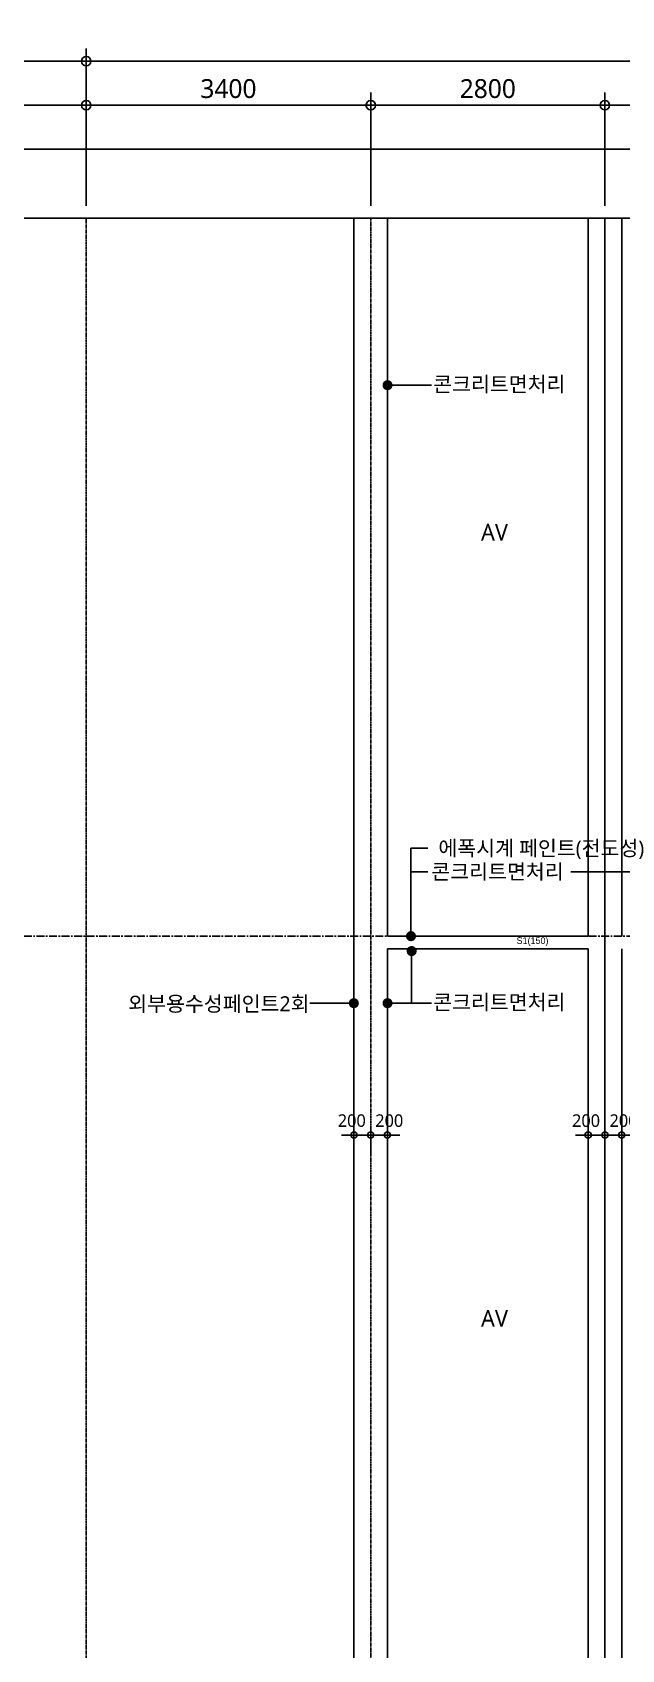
# Model space of a CAD drawing. Header units: millimetres. Extents: x -65167 to 413267, y -17142 to 66587.
# Drawn here: x 260873 to 267917, y 37407 to 56716 of the extents above; entities that cross this region are included whole.
import ezdxf
from ezdxf.enums import TextEntityAlignment as Align

# ---------------------------------------------------------------- set-up
doc = ezdxf.new("R2010")
doc.units = ezdxf.units.MM
doc.header["$LTSCALE"] = 75
doc.header["$MEASUREMENT"] = 0
doc.header["$PDSIZE"] = -10
doc.linetypes.add('CENTER', pattern=[2, 1.25, -0.25, 0.25, -0.25])
doc.layers.get('0').update_dxf_attribs({"linetype": 'CONTINUOUS'})
doc.layers.get('Defpoints').update_dxf_attribs({"color": 171, "linetype": 'CONTINUOUS'})
for name, color, linetype in [('CEN(ST)', 1, 'CENTER'), ('CON', 2, 'CONTINUOUS'), ('NDIM', 7, 'CONTINUOUS'), ('SYM', 7, 'CONTINUOUS'), ('TEXT(MIN)', 7, 'CONTINUOUS')]:
    doc.layers.add(name, color=color, linetype=linetype)
doc.styles.add('CGS', font='cgse', dxfattribs={"bigfont": 'cgs'})
doc.styles.add('나눔바른고딕', font='NanumBarunGothic.ttf')
doc.dimstyles.new('NDIM 1200', dxfattribs={"dimscale": 75, "dimtxt": 3, "dimasz": 1, "dimexe": 2, "dimexo": 2, "dimgap": 1, "dimtad": 1, "dimdec": 0, "dimdsep": 46, "dimtxsty": 'CGS', "dimblk": 'DOT0', "dimcen": 1, "dimdle": 8, "dimclrd": 256, "dimclre": 256, "dimclrt": 256, "dimadec": 0, "dimazin": 0, "dimtfac": 1, "dimtdec": 0, "dimtix": 1, "dimtmove": 2, "dimatfit": 3, "dimldrblk": 'DOT0', "dimfxl": 1, "dimtolj": 1, "dimtzin": 0, "dimlwd": -1, "dimlwe": -1, "dimarcsym": 0})

# ---------------------------------------------------------------- blocks, each defined once
blk = doc.blocks.new('DOT0')
blk.add_line((-3, 0), (3, 0))
at = {"color": 6}
blk.add_circle((0, 0), 0.75, dxfattribs=at)
blk = doc.blocks.new('*D1095')
at = {"layer": 'Defpoints', "color": 0, "ltscale": 0.4, "transparency": 16777216}
for p in [(267717, 55846), (267717, 54496), (270517, 54496)]:
    blk.add_point(p, dxfattribs=at)
at = {"layer": 'NDIM', "ltscale": 0.4, "transparency": 16777216}
for p, q in [((267717, 54646), (267717, 55996)), ((270442, 55846), (267792, 55846)), ((270517, 54646), (270517, 55996))]:
    blk.add_line(p, q, dxfattribs=at)
at = {"layer": 'NDIM', "ltscale": 0.4, "transparency": 16777216, "xscale": 75, "yscale": 75, "zscale": 75, "rotation": 180}
blk.add_blockref('DOT0', (267717, 55846), dxfattribs=at)
at = {"layer": 'NDIM', "ltscale": 0.4, "transparency": 16777216, "xscale": 75, "yscale": 75, "zscale": 75}
blk.add_blockref('DOT0', (270517, 55846), dxfattribs=at)
at = {"layer": 'NDIM', "ltscale": 0.4, "transparency": 16777216, "insert": (269117, 56043), "char_height": 225, "attachment_point": 5, "style": '나눔바른고딕'}
blk.add_mtext('\\A1;2800', dxfattribs=at)
blk = doc.blocks.new('*D1097')
at = {"layer": 'Defpoints', "color": 0, "ltscale": 0.4, "transparency": 16777216}
for p in [(267717, 55846), (264917, 54496), (267717, 54496)]:
    blk.add_point(p, dxfattribs=at)
at = {"layer": 'NDIM', "ltscale": 0.4, "transparency": 16777216}
for p, q in [((264917, 54646), (264917, 55996)), ((264992, 55846), (267642, 55846)), ((267717, 54646), (267717, 55996))]:
    blk.add_line(p, q, dxfattribs=at)
at = {"layer": 'NDIM', "ltscale": 0.4, "transparency": 16777216, "xscale": 75, "yscale": 75, "zscale": 75, "rotation": 180}
blk.add_blockref('DOT0', (264917, 55846), dxfattribs=at)
at = {"layer": 'NDIM', "ltscale": 0.4, "transparency": 16777216, "xscale": 75, "yscale": 75, "zscale": 75}
blk.add_blockref('DOT0', (267717, 55846), dxfattribs=at)
at = {"layer": 'NDIM', "ltscale": 0.4, "transparency": 16777216, "insert": (266317, 56043), "char_height": 225, "attachment_point": 5, "style": '나눔바른고딕'}
blk.add_mtext('\\A1;2800', dxfattribs=at)
blk = doc.blocks.new('*D1115')
at = {"layer": 'Defpoints', "color": 0, "ltscale": 0.4, "transparency": 16777216}
for p in [(267517, 43550), (267517, 43225), (267717, 43225)]:
    blk.add_point(p, dxfattribs=at)
at = {"layer": 'NDIM', "ltscale": 0.4, "transparency": 16777216}
for p, q in [((267517, 43325), (267517, 43650)), ((267717, 43325), (267717, 43650)), ((267667, 43550), (267567, 43550))]:
    blk.add_line(p, q, dxfattribs=at)
at = {"layer": 'NDIM', "ltscale": 0.4, "transparency": 16777216, "xscale": 50, "yscale": 50, "zscale": 50, "rotation": 180}
blk.add_blockref('DOT0', (267517, 43550), dxfattribs=at)
at = {"layer": 'NDIM', "ltscale": 0.4, "transparency": 16777216, "xscale": 50, "yscale": 50, "zscale": 50}
blk.add_blockref('DOT0', (267717, 43550), dxfattribs=at)
at = {"layer": 'NDIM', "ltscale": 0.4, "transparency": 16777216, "insert": (267491, 43722), "char_height": 150, "attachment_point": 5, "style": '나눔바른고딕'}
blk.add_mtext('\\A1;200', dxfattribs=at)
blk = doc.blocks.new('*D1116')
at = {"layer": 'Defpoints', "color": 0, "ltscale": 0.4, "transparency": 16777216}
for p in [(267917, 43550), (267717, 43225), (267917, 43225)]:
    blk.add_point(p, dxfattribs=at)
at = {"layer": 'NDIM', "ltscale": 0.4, "transparency": 16777216}
for p, q in [((267717, 43325), (267717, 43650)), ((267917, 43325), (267917, 43650)), ((267767, 43550), (267867, 43550))]:
    blk.add_line(p, q, dxfattribs=at)
at = {"layer": 'NDIM', "ltscale": 0.4, "transparency": 16777216, "xscale": 50, "yscale": 50, "zscale": 50, "rotation": 180}
blk.add_blockref('DOT0', (267717, 43550), dxfattribs=at)
at = {"layer": 'NDIM', "ltscale": 0.4, "transparency": 16777216, "xscale": 50, "yscale": 50, "zscale": 50}
blk.add_blockref('DOT0', (267917, 43550), dxfattribs=at)
at = {"layer": 'NDIM', "ltscale": 0.4, "transparency": 16777216, "insert": (267939, 43722), "char_height": 150, "attachment_point": 5, "style": '나눔바른고딕'}
blk.add_mtext('\\A1;200', dxfattribs=at)
blk = doc.blocks.new('*D1117')
at = {"layer": 'Defpoints', "color": 0, "ltscale": 0.4, "transparency": 16777216}
for p in [(264717, 43550), (264717, 43225), (264917, 43225)]:
    blk.add_point(p, dxfattribs=at)
at = {"layer": 'NDIM', "ltscale": 0.4, "transparency": 16777216}
for p, q in [((264717, 43325), (264717, 43650)), ((264917, 43325), (264917, 43650)), ((264867, 43550), (264767, 43550))]:
    blk.add_line(p, q, dxfattribs=at)
at = {"layer": 'NDIM', "ltscale": 0.4, "transparency": 16777216, "xscale": 50, "yscale": 50, "zscale": 50, "rotation": 180}
blk.add_blockref('DOT0', (264717, 43550), dxfattribs=at)
at = {"layer": 'NDIM', "ltscale": 0.4, "transparency": 16777216, "xscale": 50, "yscale": 50, "zscale": 50}
blk.add_blockref('DOT0', (264917, 43550), dxfattribs=at)
at = {"layer": 'NDIM', "ltscale": 0.4, "transparency": 16777216, "insert": (264691, 43722), "char_height": 150, "attachment_point": 5, "style": '나눔바른고딕'}
blk.add_mtext('\\A1;200', dxfattribs=at)
blk = doc.blocks.new('*D1118')
at = {"layer": 'Defpoints', "color": 0, "ltscale": 0.4, "transparency": 16777216}
for p in [(265117, 43550), (264917, 43225), (265117, 43225)]:
    blk.add_point(p, dxfattribs=at)
at = {"layer": 'NDIM', "ltscale": 0.4, "transparency": 16777216}
for p, q in [((264917, 43325), (264917, 43650)), ((265117, 43325), (265117, 43650)), ((264967, 43550), (265067, 43550))]:
    blk.add_line(p, q, dxfattribs=at)
at = {"layer": 'NDIM', "ltscale": 0.4, "transparency": 16777216, "xscale": 50, "yscale": 50, "zscale": 50, "rotation": 180}
blk.add_blockref('DOT0', (264917, 43550), dxfattribs=at)
at = {"layer": 'NDIM', "ltscale": 0.4, "transparency": 16777216, "xscale": 50, "yscale": 50, "zscale": 50}
blk.add_blockref('DOT0', (265117, 43550), dxfattribs=at)
at = {"layer": 'NDIM', "ltscale": 0.4, "transparency": 16777216, "insert": (265139, 43722), "char_height": 150, "attachment_point": 5, "style": '나눔바른고딕'}
blk.add_mtext('\\A1;200', dxfattribs=at)
blk = doc.blocks.new('*D1189')
at = {"layer": 'Defpoints', "color": 0, "ltscale": 0.4, "transparency": 16777216}
for p in [(261517, 56371), (261517, 54496), (276317, 54496)]:
    blk.add_point(p, dxfattribs=at)
at = {"layer": 'NDIM', "ltscale": 0.4, "transparency": 16777216}
for p, q in [((261517, 54646), (261517, 56521)), ((276317, 54646), (276317, 56521)), ((276242, 56371), (261592, 56371))]:
    blk.add_line(p, q, dxfattribs=at)
at = {"layer": 'NDIM', "ltscale": 0.4, "transparency": 16777216, "xscale": 75, "yscale": 75, "zscale": 75, "rotation": 180}
blk.add_blockref('DOT0', (261517, 56371), dxfattribs=at)
at = {"layer": 'NDIM', "ltscale": 0.4, "transparency": 16777216, "xscale": 75, "yscale": 75, "zscale": 75}
blk.add_blockref('DOT0', (276317, 56371), dxfattribs=at)
at = {"layer": 'NDIM', "ltscale": 0.4, "transparency": 16777216, "insert": (268917, 56568), "char_height": 225, "attachment_point": 5, "style": '나눔바른고딕'}
blk.add_mtext('\\A1;14800', dxfattribs=at)
blk = doc.blocks.new('*D1190')
at = {"layer": 'Defpoints', "color": 0, "ltscale": 0.4, "transparency": 16777216}
for p in [(261517, 55846), (261517, 54496), (264917, 54496)]:
    blk.add_point(p, dxfattribs=at)
at = {"layer": 'NDIM', "ltscale": 0.4, "transparency": 16777216}
for p, q in [((261517, 54646), (261517, 55996)), ((264842, 55846), (261592, 55846)), ((264917, 54646), (264917, 55996))]:
    blk.add_line(p, q, dxfattribs=at)
at = {"layer": 'NDIM', "ltscale": 0.4, "transparency": 16777216, "xscale": 75, "yscale": 75, "zscale": 75, "rotation": 180}
blk.add_blockref('DOT0', (261517, 55846), dxfattribs=at)
at = {"layer": 'NDIM', "ltscale": 0.4, "transparency": 16777216, "xscale": 75, "yscale": 75, "zscale": 75}
blk.add_blockref('DOT0', (264917, 55846), dxfattribs=at)
at = {"layer": 'NDIM', "ltscale": 0.4, "transparency": 16777216, "insert": (263217, 56043), "char_height": 225, "attachment_point": 5, "style": '나눔바른고딕'}
blk.add_mtext('\\A1;3400', dxfattribs=at)

msp = doc.modelspace()

# ---------------------------------------------------------------- linework, layer by layer
at = {"layer": 'CEN(ST)', "ltscale": 0.1}
for p, q in [((261517.1, 9916.1), (261517.1, 54495.8)), ((264917.1, 54495.8), (264917.1, 9916.1))]:
    msp.add_line(p, q, dxfattribs=at)
at = {"layer": 'CEN(ST)', "ltscale": 10000}
msp.add_line((267717.1, 54495.8), (267717.1, 9916.1), dxfattribs=at)
at = {"layer": 'CEN(ST)'}
msp.add_line((280217.1, 45925), (258801.9, 45925), dxfattribs=at)
at = {"layer": 'CON', "ltscale": 0.1}
msp.add_line((264717.1, 30270), (264717.1, 54495.8), dxfattribs=at)
at = {"layer": 'CON', "ltscale": 1000}
for p, q in [((265117.1, 54495.8), (265117.1, 45925)), ((265117.1, 45775), (265117.1, 35925))]:
    msp.add_line(p, q, dxfattribs=at)
at = {"layer": 'CON', "ltscale": 10000}
for p, q in [((267517.1, 54495.8), (267517.1, 45925)), ((265117.1, 45925), (267517.1, 45925)), ((265117.1, 45775), (267517.1, 45775)), ((267517.1, 45775), (267517.1, 35925))]:
    msp.add_line(p, q, dxfattribs=at)
for points in [[(267917.1, 54495.8), (267917.1, 45925)], [(267917.1, 45775), (267917.1, 35925)]]:
    msp.add_lwpolyline(points, dxfattribs=at)
at = {"layer": 'Defpoints', "ltscale": 1000}
for points in [[(256926.9, 9316.1), (282317.1, 9316.1), (282317.1, 56370.8), (256926.9, 56370.8)], [(257451.9, 9916.1), (281567.1, 9916.1), (281567.1, 55845.8), (257451.9, 55845.8)], [(257976.9, 9916.1), (281042.1, 9916.1), (281042.1, 55320.8), (257976.9, 55320.8)]]:
    msp.add_lwpolyline(points, close=True, dxfattribs=at)
at = {"layer": 'SYM', "ltscale": 10000}
msp.add_lwpolyline([(256926.9, 54495.8), (271147.5, 54495.8), (271336.2, 54169), (271336.2, 54822.6), (271524.9, 54495.8), (282317.1, 54495.8)], dxfattribs=at)
at = {"layer": 'TEXT(MIN)', "ltscale": 10000}
for p, q in [((265598.7, 46695), (265398.7, 46695)), ((267308.6, 46695), (268412.7, 46695))]:
    msp.add_line(p, q, dxfattribs=at)

# ---------------------------------------------------------------- texts
at = {"layer": 'Defpoints', "style": 'CGS'}
msp.add_text('S1(150)', height=80, dxfattribs=at).set_placement((266851.5, 45808.1), align=Align.BOTTOM_CENTER)
at = {"layer": 'TEXT(MIN)', "style": '나눔바른고딕'}
for s, p in [('콘크리트면처리', (267245.2, 52514.4)), ('에폭시계 페인트(전도성)', (268186.3, 46975)), ('콘크리트면처리', (267223.6, 46695)), ('콘크리트면처리', (267245.2, 45136.1))]:
    msp.add_text(s, height=180, dxfattribs=at).set_placement(p, align=Align.MIDDLE_RIGHT)
for p in [(266396.9, 50747.3), (266396.9, 41361.8)]:
    msp.add_text('AV', height=200, dxfattribs=at).set_placement(p, align=Align.MIDDLE_CENTER)
msp.add_text('외부용수성페인트2회', height=180, dxfattribs=at).set_placement((262019.4, 45117.8), align=Align.MIDDLE_LEFT)

# ---------------------------------------------------------------- dimensions: what is measured, and where the dimension line sits
at = {"layer": 'NDIM', "ltscale": 0.4}
for base, p1, p2, picture, middle in [((261517.1, 56370.8), (276317.1, 54495.8), (261517.1, 54495.8), '*D1189', (268917.1, 56568)), ((261517.1, 55845.8), (264917.1, 54495.8), (261517.1, 54495.8), '*D1190', (263217.1, 56043.2)), ((267717.1, 55845.8), (270517.1, 54495.8), (267717.1, 54495.8), '*D1095', (269117.1, 56043))]:
    dim = msp.add_linear_dim(base=base, p1=p1, p2=p2, angle=180, dimstyle='NDIM 1200', override={"dimtxsty": '나눔바른고딕'}, dxfattribs=at)
    dim.commit()
    dim.dimension.update_dxf_attribs({"geometry": picture, "text_midpoint": middle})
dim = msp.add_linear_dim(base=(267717.1, 55845.8), p1=(264917.1, 54495.8), p2=(267717.1, 54495.8), dimstyle='NDIM 1200', override={"dimtxsty": '나눔바른고딕'}, dxfattribs=at)
dim.commit()
dim.dimension.update_dxf_attribs({"geometry": '*D1097', "text_midpoint": (266317.1, 56043)})
for base, p1, p2, picture, middle in [((264717.1, 43549.8), (264917.1, 43224.6), (264717.1, 43224.6), '*D1117', (264691, 43722.3)), ((267517.1, 43549.8), (267717.1, 43224.6), (267517.1, 43224.6), '*D1115', (267491, 43722.3))]:
    dim = msp.add_linear_dim(base=base, p1=p1, p2=p2, angle=180, dimstyle='NDIM 1200', override={"dimscale": 50, "dimtxsty": '나눔바른고딕'}, dxfattribs=at)
    dim.commit()
    dim.dimension.update_dxf_attribs({"geometry": picture, "text_midpoint": middle, "dimtype": 160})
for base, p1, p2, picture, middle in [((265117.1, 43549.8), (264917.1, 43224.6), (265117.1, 43224.6), '*D1118', (265139.1, 43722.3)), ((267917.1, 43549.8), (267717.1, 43224.6), (267917.1, 43224.6), '*D1116', (267939.1, 43722.3))]:
    dim = msp.add_linear_dim(base=base, p1=p1, p2=p2, dimstyle='NDIM 1200', override={"dimscale": 50, "dimtxsty": '나눔바른고딕'}, dxfattribs=at)
    dim.commit()
    dim.dimension.update_dxf_attribs({"geometry": picture, "text_midpoint": middle, "dimtype": 160})

# ---------------------------------------------------------------- leaders
at = {"layer": 'NDIM', "ltscale": 10000}
for points in [[(265118.6, 52502.9), (265642.9, 52502.9), (265331.7, 52502.9)], [(265398.7, 45925), (265398.7, 46975), (265598.7, 46975)], [(265406.7, 45747.1), (265406.7, 45124.7), (265606.7, 45124.7)], [(264715.6, 45124.7), (264191.3, 45124.7), (264502.5, 45124.7)], [(265118.6, 45124.7), (265642.9, 45124.7), (265331.7, 45124.7)]]:
    msp.add_leader(points, dimstyle='NDIM 1200', override={"dimscale": 120, "dimasz": 1, "dimgap": 1, "dimtad": 0, "dimldrblk": 'Dot'}, dxfattribs=at)

doc.saveas('drawing.dxf')
